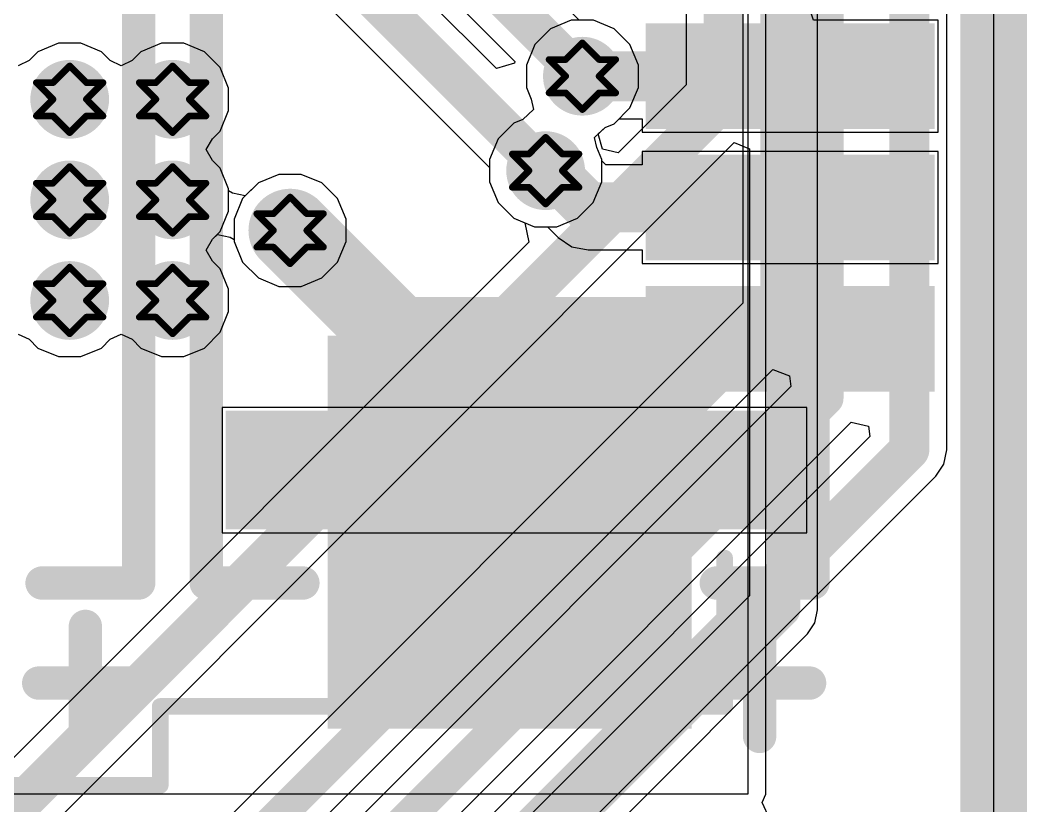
# Model space of a CAD drawing. Header units: inches. Extents: x -4 to 389, y 0 to 108.
# Drawn here: x 37.59 to 45.26, y 13.75 to 19.74 of the extents above; entities that cross this region are included whole.
import ezdxf

# ---------------------------------------------------------------- set-up
doc = ezdxf.new("R2010")
doc.units = ezdxf.units.IN
for name, color, linetype in [('Board Outline', 76, 'Continuous'), ('Bottom Layer', 5, 'Continuous'), ('Bottom Overlay', 54, 'Continuous'), ('Bottom Paste', 16, 'Continuous'), ('Bottom Solder', 6, 'Continuous'), ('Drill Drawing', 1, 'Continuous'), ('Signal_1', 16, 'Continuous'), ('Signal_2', 76, 'Continuous'), ('Top Layer', 1, 'Continuous'), ('Top Overlay', 2, 'Continuous'), ('Top Paste', 8, 'Continuous'), ('Top Solder', 216, 'Continuous'), ('Via Holes', 16, 'Continuous')]:
    doc.layers.add(name, color=color, linetype=linetype)

msp = doc.modelspace()

# ---------------------------------------------------------------- hatches: boundary and pattern name
at = {"layer": 'Bottom Layer'}
h = msp.add_hatch(color=5, dxfattribs=at)
edge = h.paths.add_edge_path()
edge.add_arc((41.8763, 19.3101), 0.3, 0, 360)
h = msp.add_hatch(color=5, dxfattribs=at)
edge = h.paths.add_edge_path()
edge.add_arc((37.9698, 19.1342), 0.3, 0, 360)
h = msp.add_hatch(color=5, dxfattribs=at)
edge = h.paths.add_edge_path()
edge.add_arc((38.754, 19.1342), 0.3, 0, 360)
h = msp.add_hatch(color=5, dxfattribs=at)
edge = h.paths.add_edge_path()
edge.add_arc((41.5962, 18.5908), 0.3, 0, 360)
h = msp.add_hatch(color=5, dxfattribs=at)
edge = h.paths.add_edge_path()
edge.add_arc((37.9698, 18.3682), 0.3, 0, 360)
h = msp.add_hatch(color=5, dxfattribs=at)
edge = h.paths.add_edge_path()
edge.add_arc((38.754, 18.3682), 0.3, 0, 360)
h = msp.add_hatch(color=5, dxfattribs=at)
edge = h.paths.add_edge_path()
edge.add_arc((39.6494, 18.1356), 0.3, 0, 360)
h = msp.add_hatch(color=5, dxfattribs=at)
edge = h.paths.add_edge_path()
edge.add_arc((37.9698, 17.6022), 0.3, 0, 360)
h = msp.add_hatch(color=5, dxfattribs=at)
edge = h.paths.add_edge_path()
edge.add_arc((38.754, 17.6022), 0.3, 0, 360)
msp.add_hatch(color=5, dxfattribs=at).paths.add_polyline_path([(40.0365, 14.4422), (40.0365, 17.2322), (42.6065, 17.2322), (42.6065, 14.4422)])
at = {"layer": 'Bottom Paste'}
msp.add_hatch(color=16, dxfattribs=at).paths.add_polyline_path([(40.0365, 14.4422), (40.0365, 17.2322), (42.6065, 17.2322), (42.6065, 14.4422)])
at = {"layer": 'Bottom Solder'}
msp.add_hatch(color=6, dxfattribs=at).paths.add_polyline_path([(39.9349, 14.3406), (39.9349, 17.3338), (42.7081, 17.3338), (42.7081, 14.3406)])
at = {"layer": 'Signal_1'}
h = msp.add_hatch(color=16, dxfattribs=at)
edge = h.paths.add_edge_path()
edge.add_arc((41.8763, 19.3101), 0.3, 0, 360)
h = msp.add_hatch(color=16, dxfattribs=at)
edge = h.paths.add_edge_path()
edge.add_arc((37.9698, 19.1342), 0.3, 0, 360)
h = msp.add_hatch(color=16, dxfattribs=at)
edge = h.paths.add_edge_path()
edge.add_arc((38.754, 19.1342), 0.3, 0, 360)
h = msp.add_hatch(color=16, dxfattribs=at)
edge = h.paths.add_edge_path()
edge.add_arc((41.5962, 18.5908), 0.3, 0, 360)
h = msp.add_hatch(color=16, dxfattribs=at)
edge = h.paths.add_edge_path()
edge.add_arc((37.9698, 18.3682), 0.3, 0, 360)
h = msp.add_hatch(color=16, dxfattribs=at)
edge = h.paths.add_edge_path()
edge.add_arc((38.754, 18.3682), 0.3, 0, 360)
h = msp.add_hatch(color=16, dxfattribs=at)
edge = h.paths.add_edge_path()
edge.add_arc((39.6494, 18.1356), 0.3, 0, 360)
h = msp.add_hatch(color=16, dxfattribs=at)
edge = h.paths.add_edge_path()
edge.add_arc((37.9698, 17.6022), 0.3, 0, 360)
h = msp.add_hatch(color=16, dxfattribs=at)
edge = h.paths.add_edge_path()
edge.add_arc((38.754, 17.6022), 0.3, 0, 360)
at = {"layer": 'Signal_2'}
h = msp.add_hatch(color=76, dxfattribs=at)
edge = h.paths.add_edge_path()
edge.add_arc((41.8763, 19.3101), 0.3, 0, 360)
h = msp.add_hatch(color=76, dxfattribs=at)
edge = h.paths.add_edge_path()
edge.add_arc((37.9698, 19.1342), 0.3, 0, 360)
h = msp.add_hatch(color=76, dxfattribs=at)
edge = h.paths.add_edge_path()
edge.add_arc((38.754, 19.1342), 0.3, 0, 360)
h = msp.add_hatch(color=76, dxfattribs=at)
edge = h.paths.add_edge_path()
edge.add_arc((41.5962, 18.5908), 0.3, 0, 360)
h = msp.add_hatch(color=76, dxfattribs=at)
edge = h.paths.add_edge_path()
edge.add_arc((37.9698, 18.3682), 0.3, 0, 360)
h = msp.add_hatch(color=76, dxfattribs=at)
edge = h.paths.add_edge_path()
edge.add_arc((38.754, 18.3682), 0.3, 0, 360)
h = msp.add_hatch(color=76, dxfattribs=at)
edge = h.paths.add_edge_path()
edge.add_arc((39.6494, 18.1356), 0.3, 0, 360)
h = msp.add_hatch(color=76, dxfattribs=at)
edge = h.paths.add_edge_path()
edge.add_arc((37.9698, 17.6022), 0.3, 0, 360)
h = msp.add_hatch(color=76, dxfattribs=at)
edge = h.paths.add_edge_path()
edge.add_arc((38.754, 17.6022), 0.3, 0, 360)
at = {"layer": 'Top Layer'}
h = msp.add_hatch(color=1, dxfattribs=at)
edge = h.paths.add_edge_path()
edge.add_arc((41.8763, 19.3101), 0.3, 0, 360)
for points in [[(44.4597, 19.6101), (44.4597, 19.0101), (42.4597, 19.0101), (42.4597, 19.6101)], [(44.4597, 18.6101), (44.4597, 18.0101), (42.4597, 18.0101), (42.4597, 18.6101)], [(44.4597, 17.6101), (44.4597, 17.0101), (42.4597, 17.0101), (42.4597, 17.6101)], [(43.4597, 16.6601), (43.4597, 15.9601), (39.2597, 15.9601), (39.2597, 16.6601)]]:
    msp.add_hatch(color=1, dxfattribs=at).paths.add_polyline_path(points)
h = msp.add_hatch(color=1, dxfattribs=at)
edge = h.paths.add_edge_path()
edge.add_arc((37.9698, 19.1342), 0.3, 0, 360)
h = msp.add_hatch(color=1, dxfattribs=at)
edge = h.paths.add_edge_path()
edge.add_arc((38.754, 19.1342), 0.3, 0, 360)
h = msp.add_hatch(color=1, dxfattribs=at)
edge = h.paths.add_edge_path()
edge.add_arc((41.5962, 18.5908), 0.3, 0, 360)
h = msp.add_hatch(color=1, dxfattribs=at)
edge = h.paths.add_edge_path()
edge.add_arc((37.9698, 18.3682), 0.3, 0, 360)
h = msp.add_hatch(color=1, dxfattribs=at)
edge = h.paths.add_edge_path()
edge.add_arc((38.754, 18.3682), 0.3, 0, 360)
h = msp.add_hatch(color=1, dxfattribs=at)
edge = h.paths.add_edge_path()
edge.add_arc((39.6494, 18.1356), 0.3, 0, 360)
h = msp.add_hatch(color=1, dxfattribs=at)
edge = h.paths.add_edge_path()
edge.add_arc((37.9698, 17.6022), 0.3, 0, 360)
h = msp.add_hatch(color=1, dxfattribs=at)
edge = h.paths.add_edge_path()
edge.add_arc((38.754, 17.6022), 0.3, 0, 360)
at = {"layer": 'Top Paste'}
for points in [[(44.4597, 19.6101), (44.4597, 19.0101), (42.4597, 19.0101), (42.4597, 19.6101)], [(44.4597, 18.6101), (44.4597, 18.0101), (42.4597, 18.0101), (42.4597, 18.6101)], [(44.4597, 17.6101), (44.4597, 17.0101), (42.4597, 17.0101), (42.4597, 17.6101)], [(43.4597, 16.6601), (43.4597, 15.9601), (39.2597, 15.9601), (39.2597, 16.6601)]]:
    msp.add_hatch(color=8, dxfattribs=at).paths.add_polyline_path(points)
at = {"layer": 'Top Solder'}
for points in [[(44.5613, 19.7117), (44.5613, 18.9085), (42.3581, 18.9085), (42.3581, 19.7117)], [(44.5613, 18.7117), (44.5613, 17.9085), (42.3581, 17.9085), (42.3581, 18.7117)], [(44.5613, 17.7117), (44.5613, 16.9085), (42.3581, 16.9085), (42.3581, 17.7117)], [(43.5613, 16.7617), (43.5613, 15.8585), (39.1581, 15.8585), (39.1581, 16.7617)]]:
    msp.add_hatch(color=216, dxfattribs=at).paths.add_polyline_path(points)
at = {"layer": 'Via Holes'}
h = msp.add_hatch(color=7, dxfattribs=at)
edge = h.paths.add_edge_path()
edge.add_arc((41.8763, 19.3101), 0.15, 0, 360)
h = msp.add_hatch(color=7, dxfattribs=at)
edge = h.paths.add_edge_path()
edge.add_arc((37.9698, 19.1342), 0.15, 0, 360)
h = msp.add_hatch(color=7, dxfattribs=at)
edge = h.paths.add_edge_path()
edge.add_arc((38.754, 19.1342), 0.15, 0, 360)
h = msp.add_hatch(color=7, dxfattribs=at)
edge = h.paths.add_edge_path()
edge.add_arc((41.5962, 18.5908), 0.15, 0, 360)
h = msp.add_hatch(color=7, dxfattribs=at)
edge = h.paths.add_edge_path()
edge.add_arc((37.9698, 18.3682), 0.15, 0, 360)
h = msp.add_hatch(color=7, dxfattribs=at)
edge = h.paths.add_edge_path()
edge.add_arc((38.754, 18.3682), 0.15, 0, 360)
h = msp.add_hatch(color=7, dxfattribs=at)
edge = h.paths.add_edge_path()
edge.add_arc((39.6494, 18.1356), 0.15, 0, 360)
h = msp.add_hatch(color=7, dxfattribs=at)
edge = h.paths.add_edge_path()
edge.add_arc((37.9698, 17.6022), 0.15, 0, 360)
h = msp.add_hatch(color=7, dxfattribs=at)
edge = h.paths.add_edge_path()
edge.add_arc((38.754, 17.6022), 0.15, 0, 360)

# ---------------------------------------------------------------- linework, layer by layer
at = {"layer": 'Board Outline', "const_width": 0.508}
msp.add_lwpolyline([(45.0088, 49.9364), (45.0088, 0)], dxfattribs=at)
at = {"layer": 'Bottom Layer'}
for p, q in [((45.0088, 40.3425), (45.0088, 0)), ((43.1364, 20.3454), (43.1364, 13.843)), ((43.2739, 13.843), (43.2739, 20.3454)), ((41.7914, 19.7371), (41.6345, 19.6721)), ((41.9613, 19.7371), (41.7914, 19.7371)), ((42.1182, 19.6721), (41.9613, 19.7371)), ((41.6345, 19.6721), (41.5143, 19.552)), ((42.2383, 19.552), (42.1182, 19.6721)), ((41.5143, 19.552), (41.4493, 19.395)), ((42.3033, 19.395), (42.2383, 19.552)), ((41.4493, 19.395), (41.4493, 19.2252)), ((42.3033, 19.2252), (42.3033, 19.395)), ((41.4493, 19.2252), (41.4868, 19.1347)), ((42.2383, 19.0682), (42.3033, 19.2252)), ((41.4868, 19.1347), (41.503, 19.0574)), ((41.503, 19.0574), (41.4233, 18.9814)), ((42.1182, 18.9481), (42.2383, 19.0682)), ((41.3543, 18.9528), (41.2342, 18.8326)), ((41.4233, 18.9814), (41.3543, 18.9528)), ((42.0492, 18.9195), (42.1182, 18.9481)), ((41.9695, 18.8435), (42.0492, 18.9195)), ((41.2342, 18.8326), (41.1692, 18.6757)), ((41.9857, 18.7662), (41.9695, 18.8435)), ((42.0232, 18.6757), (41.9857, 18.7662)), ((41.1692, 18.6757), (41.1692, 18.5058)), ((42.0232, 18.5058), (42.0232, 18.6757)), ((39.4075, 18.4976), (39.2874, 18.3775)), ((39.5645, 18.5626), (39.4075, 18.4976)), ((39.7343, 18.5626), (39.5645, 18.5626)), ((39.8913, 18.4976), (39.7343, 18.5626)), ((40.0114, 18.3775), (39.8913, 18.4976)), ((41.1692, 18.5058), (41.2342, 18.3489)), ((41.9582, 18.3489), (42.0232, 18.5058)), ((39.2874, 18.3775), (39.2224, 18.2205)), ((40.0764, 18.2205), (40.0114, 18.3775)), ((41.2342, 18.3489), (41.3543, 18.2288)), ((41.838, 18.2288), (41.9582, 18.3489)), ((39.2224, 18.2205), (39.2224, 18.0507)), ((40.0764, 18.0507), (40.0764, 18.2205)), ((41.3543, 18.2288), (41.5112, 18.1638)), ((41.6811, 18.1638), (41.838, 18.2288)), ((41.5112, 18.1638), (41.6811, 18.1638)), ((39.2224, 18.0507), (39.2874, 17.8937)), ((40.0114, 17.8937), (40.0764, 18.0507)), ((39.2874, 17.8937), (39.4075, 17.7736)), ((39.8913, 17.7736), (40.0114, 17.8937)), ((39.4075, 17.7736), (39.5645, 17.7086)), ((39.7343, 17.7086), (39.8913, 17.7736)), ((39.5645, 17.7086), (39.7343, 17.7086)), ((43.1364, 13.843), (28.194, 13.843)), ((43.2469, 13.7778), (43.2739, 13.843)), ((43.3045, 13.6508), (43.2469, 13.7778))]:
    msp.add_line(p, q, dxfattribs=at)
at = {"layer": 'Bottom Overlay', "const_width": 0.254}
for points in [[(38.4957, 15.4504), (38.4957, 22.8672)], [(39.0101, 15.4504), (39.0101, 22.8672)], [(43.6329, 15.4504), (43.6329, 22.8672)], [(37.7591, 15.4504), (38.4957, 15.4504)], [(39.0101, 15.4504), (39.7467, 15.4504)], [(42.8963, 15.4504), (43.6329, 15.4504)], [(38.0893, 14.282), (38.0893, 15.1202)], [(43.2265, 14.282), (43.2265, 15.1202)], [(37.7337, 14.6884), (38.4703, 14.6884)], [(42.8709, 14.6884), (43.6075, 14.6884)]]:
    msp.add_lwpolyline(points, dxfattribs=at)
at = {"layer": 'Bottom Overlay', "const_width": 0.127}
for points in [[(37.6956, 15.4504, 1), (37.8226, 15.4504, 1)], [(38.4322, 15.4504, 1), (38.5592, 15.4504, 1)], [(38.4322, 15.4504, 1), (38.5592, 15.4504, 1)], [(38.9466, 15.4504, 1), (39.0736, 15.4504, 1)], [(38.9466, 15.4504, 1), (39.0736, 15.4504, 1)], [(39.6832, 15.4504, 1), (39.8102, 15.4504, 1)], [(42.8328, 15.4504, 1), (42.9598, 15.4504, 1)], [(43.5694, 15.4504, 1), (43.6964, 15.4504, 1)], [(43.5694, 15.4504, 1), (43.6964, 15.4504, 1)], [(38.0258, 15.1202, 1), (38.1528, 15.1202, 1)], [(43.163, 15.1202, 1), (43.29, 15.1202, 1)], [(37.6702, 14.6884, 1), (37.7972, 14.6884, 1)], [(38.4068, 14.6884, 1), (38.5338, 14.6884, 1)], [(42.8074, 14.6884, 1), (42.9344, 14.6884, 1)], [(43.544, 14.6884, 1), (43.671, 14.6884, 1)], [(38.0258, 14.282, 1), (38.1528, 14.282, 1)], [(43.163, 14.282, 1), (43.29, 14.282, 1)]]:
    msp.add_lwpolyline(points, format="xyb", close=True, dxfattribs=at)
at = {"layer": 'Drill Drawing', "const_width": 0.0508}
for points in [[(41.7493, 19.4371), (41.8763, 19.5641)], [(41.8763, 19.5641), (42.0033, 19.4371)], [(37.8428, 19.2612), (37.9698, 19.3882)], [(37.9698, 19.3882), (38.0968, 19.2612)], [(38.627, 19.2612), (38.754, 19.3882)], [(38.754, 19.3882), (38.8811, 19.2612)], [(41.6223, 19.4371), (41.7493, 19.3101)], [(41.6223, 19.4371), (41.7493, 19.4371)], [(42.0033, 19.4371), (42.1303, 19.4371)], [(42.0033, 19.3101), (42.1303, 19.4371)], [(41.6223, 19.1831), (41.7493, 19.3101)], [(42.0033, 19.3101), (42.1303, 19.1831)], [(37.7158, 19.2612), (37.8428, 19.1342)], [(37.7158, 19.2612), (37.8428, 19.2612)], [(38.0968, 19.2612), (38.2238, 19.2612)], [(38.0968, 19.1342), (38.2238, 19.2612)], [(38.5, 19.2612), (38.627, 19.1342)], [(38.5, 19.2612), (38.627, 19.2612)], [(38.8811, 19.2612), (39.008, 19.2612)], [(38.8811, 19.1342), (39.008, 19.2612)], [(41.6223, 19.1831), (41.7493, 19.1831)], [(41.7493, 19.1831), (41.8763, 19.0561)], [(41.8763, 19.0561), (42.0033, 19.1831)], [(42.0033, 19.1831), (42.1303, 19.1831)], [(37.7158, 19.0072), (37.8428, 19.1342)], [(38.0968, 19.1342), (38.2238, 19.0072)], [(38.5, 19.0072), (38.627, 19.1342)], [(38.8811, 19.1342), (39.008, 19.0072)], [(37.7158, 19.0072), (37.8428, 19.0072)], [(37.8428, 19.0072), (37.9698, 18.8802)], [(37.9698, 18.8802), (38.0968, 19.0072)], [(38.0968, 19.0072), (38.2238, 19.0072)], [(38.5, 19.0072), (38.627, 19.0072)], [(38.627, 19.0072), (38.754, 18.8802)], [(38.754, 18.8802), (38.8811, 19.0072)], [(38.8811, 19.0072), (39.008, 19.0072)], [(41.4692, 18.7178), (41.5962, 18.8448)], [(41.5962, 18.8448), (41.7232, 18.7178)], [(41.3422, 18.7178), (41.4692, 18.5908)], [(41.3422, 18.7178), (41.4692, 18.7178)], [(41.7232, 18.7178), (41.8502, 18.7178)], [(41.7232, 18.5908), (41.8502, 18.7178)], [(37.8428, 18.4952), (37.9698, 18.6222)], [(37.9698, 18.6222), (38.0968, 18.4952)], [(38.627, 18.4952), (38.754, 18.6222)], [(38.754, 18.6222), (38.8811, 18.4952)], [(41.3422, 18.4638), (41.4692, 18.5908)], [(41.7232, 18.5908), (41.8502, 18.4638)], [(37.7158, 18.4952), (37.8428, 18.3682)], [(37.7158, 18.4952), (37.8428, 18.4952)], [(38.0968, 18.4952), (38.2238, 18.4952)], [(38.0968, 18.3682), (38.2238, 18.4952)], [(38.5, 18.4952), (38.627, 18.3682)], [(38.5, 18.4952), (38.627, 18.4952)], [(38.8811, 18.4952), (39.008, 18.4952)], [(38.8811, 18.3682), (39.008, 18.4952)], [(41.3422, 18.4638), (41.4692, 18.4638)], [(41.4692, 18.4638), (41.5962, 18.3368)], [(41.5962, 18.3368), (41.7232, 18.4638)], [(41.7232, 18.4638), (41.8502, 18.4638)], [(39.5224, 18.2626), (39.6494, 18.3896)], [(39.6494, 18.3896), (39.7764, 18.2626)], [(37.7158, 18.2412), (37.8428, 18.3682)], [(38.0968, 18.3682), (38.2238, 18.2412)], [(38.5, 18.2412), (38.627, 18.3682)], [(38.8811, 18.3682), (39.008, 18.2412)], [(37.7158, 18.2412), (37.8428, 18.2412)], [(37.8428, 18.2412), (37.9698, 18.1142)], [(37.9698, 18.1142), (38.0968, 18.2412)], [(38.0968, 18.2412), (38.2238, 18.2412)], [(38.5, 18.2412), (38.627, 18.2412)], [(38.627, 18.2412), (38.754, 18.1142)], [(38.754, 18.1142), (38.8811, 18.2412)], [(38.8811, 18.2412), (39.008, 18.2412)], [(39.3954, 18.2626), (39.5224, 18.1356)], [(39.3954, 18.2626), (39.5224, 18.2626)], [(39.7764, 18.2626), (39.9034, 18.2626)], [(39.7764, 18.1356), (39.9034, 18.2626)], [(39.3954, 18.0086), (39.5224, 18.1356)], [(39.7764, 18.1356), (39.9034, 18.0086)], [(39.3954, 18.0086), (39.5224, 18.0086)], [(39.5224, 18.0086), (39.6494, 17.8816)], [(39.6494, 17.8816), (39.7764, 18.0086)], [(39.7764, 18.0086), (39.9034, 18.0086)], [(37.8428, 17.7292), (37.9698, 17.8562)], [(37.9698, 17.8562), (38.0968, 17.7292)], [(38.627, 17.7292), (38.754, 17.8562)], [(38.754, 17.8562), (38.8811, 17.7292)], [(37.7158, 17.7292), (37.8428, 17.6022)], [(37.7158, 17.7292), (37.8428, 17.7292)], [(38.0968, 17.7292), (38.2238, 17.7292)], [(38.0968, 17.6022), (38.2238, 17.7292)], [(38.5, 17.7292), (38.627, 17.6022)], [(38.5, 17.7292), (38.627, 17.7292)], [(38.8811, 17.7292), (39.008, 17.7292)], [(38.8811, 17.6022), (39.008, 17.7292)], [(37.7158, 17.4752), (37.8428, 17.6022)], [(38.0968, 17.6022), (38.2238, 17.4752)], [(38.5, 17.4752), (38.627, 17.6022)], [(38.8811, 17.6022), (39.008, 17.4752)], [(37.7158, 17.4752), (37.8428, 17.4752)], [(37.8428, 17.4752), (37.9698, 17.3482)], [(37.9698, 17.3482), (38.0968, 17.4752)], [(38.0968, 17.4752), (38.2238, 17.4752)], [(38.5, 17.4752), (38.627, 17.4752)], [(38.627, 17.4752), (38.754, 17.3482)], [(38.754, 17.3482), (38.8811, 17.4752)], [(38.8811, 17.4752), (39.008, 17.4752)]]:
    msp.add_lwpolyline(points, dxfattribs=at)
at = {"layer": 'Drill Drawing', "const_width": 0.0254}
for points in [[(41.8636, 19.5641, 1), (41.889, 19.5641, 1)], [(41.8636, 19.5641, 1), (41.889, 19.5641, 1)], [(37.9571, 19.3882, 1), (37.9825, 19.3882, 1)], [(37.9571, 19.3882, 1), (37.9825, 19.3882, 1)], [(38.7413, 19.3882, 1), (38.7668, 19.3882, 1)], [(38.7413, 19.3882, 1), (38.7668, 19.3882, 1)], [(41.6096, 19.4371, 1), (41.635, 19.4371, 1)], [(41.6096, 19.4371, 1), (41.635, 19.4371, 1)], [(41.7366, 19.4371, 1), (41.762, 19.4371, 1)], [(41.7366, 19.4371, 1), (41.762, 19.4371, 1)], [(41.9906, 19.4371, 1), (42.016, 19.4371, 1)], [(41.9906, 19.4371, 1), (42.016, 19.4371, 1)], [(42.1176, 19.4371, 1), (42.143, 19.4371, 1)], [(42.1176, 19.4371, 1), (42.143, 19.4371, 1)], [(41.7366, 19.3101, 1), (41.762, 19.3101, 1)], [(41.7366, 19.3101, 1), (41.762, 19.3101, 1)], [(41.9906, 19.3101, 1), (42.016, 19.3101, 1)], [(41.9906, 19.3101, 1), (42.016, 19.3101, 1)], [(37.7031, 19.2612, 1), (37.7285, 19.2612, 1)], [(37.7031, 19.2612, 1), (37.7285, 19.2612, 1)], [(37.8301, 19.2612, 1), (37.8555, 19.2612, 1)], [(37.8301, 19.2612, 1), (37.8555, 19.2612, 1)], [(38.0841, 19.2612, 1), (38.1095, 19.2612, 1)], [(38.0841, 19.2612, 1), (38.1095, 19.2612, 1)], [(38.2111, 19.2612, 1), (38.2365, 19.2612, 1)], [(38.2111, 19.2612, 1), (38.2365, 19.2612, 1)], [(38.4873, 19.2612, 1), (38.5127, 19.2612, 1)], [(38.4873, 19.2612, 1), (38.5127, 19.2612, 1)], [(38.6144, 19.2612, 1), (38.6397, 19.2612, 1)], [(38.6144, 19.2612, 1), (38.6397, 19.2612, 1)], [(38.8683, 19.2612, 1), (38.8937, 19.2612, 1)], [(38.8683, 19.2612, 1), (38.8937, 19.2612, 1)], [(38.9953, 19.2612, 1), (39.0207, 19.2612, 1)], [(38.9953, 19.2612, 1), (39.0207, 19.2612, 1)], [(41.6096, 19.1831, 1), (41.635, 19.1831, 1)], [(41.6096, 19.1831, 1), (41.635, 19.1831, 1)], [(41.7366, 19.1831, 1), (41.762, 19.1831, 1)], [(41.7366, 19.1831, 1), (41.762, 19.1831, 1)], [(41.9906, 19.1831, 1), (42.016, 19.1831, 1)], [(41.9906, 19.1831, 1), (42.016, 19.1831, 1)], [(42.1176, 19.1831, 1), (42.143, 19.1831, 1)], [(42.1176, 19.1831, 1), (42.143, 19.1831, 1)], [(37.8301, 19.1342, 1), (37.8555, 19.1342, 1)], [(37.8301, 19.1342, 1), (37.8555, 19.1342, 1)], [(38.0841, 19.1342, 1), (38.1095, 19.1342, 1)], [(38.0841, 19.1342, 1), (38.1095, 19.1342, 1)], [(38.6144, 19.1342, 1), (38.6397, 19.1342, 1)], [(38.6144, 19.1342, 1), (38.6397, 19.1342, 1)], [(38.8683, 19.1342, 1), (38.8937, 19.1342, 1)], [(38.8683, 19.1342, 1), (38.8937, 19.1342, 1)], [(37.7031, 19.0072, 1), (37.7285, 19.0072, 1)], [(37.7031, 19.0072, 1), (37.7285, 19.0072, 1)], [(37.8301, 19.0072, 1), (37.8555, 19.0072, 1)], [(37.8301, 19.0072, 1), (37.8555, 19.0072, 1)], [(38.0841, 19.0072, 1), (38.1095, 19.0072, 1)], [(38.0841, 19.0072, 1), (38.1095, 19.0072, 1)], [(38.2111, 19.0072, 1), (38.2365, 19.0072, 1)], [(38.2111, 19.0072, 1), (38.2365, 19.0072, 1)], [(38.4873, 19.0072, 1), (38.5127, 19.0072, 1)], [(38.4873, 19.0072, 1), (38.5127, 19.0072, 1)], [(38.6144, 19.0072, 1), (38.6397, 19.0072, 1)], [(38.6144, 19.0072, 1), (38.6397, 19.0072, 1)], [(38.8683, 19.0072, 1), (38.8937, 19.0072, 1)], [(38.8683, 19.0072, 1), (38.8937, 19.0072, 1)], [(38.9953, 19.0072, 1), (39.0207, 19.0072, 1)], [(38.9953, 19.0072, 1), (39.0207, 19.0072, 1)], [(41.8636, 19.0561, 1), (41.889, 19.0561, 1)], [(41.8636, 19.0561, 1), (41.889, 19.0561, 1)], [(37.9571, 18.8802, 1), (37.9825, 18.8802, 1)], [(37.9571, 18.8802, 1), (37.9825, 18.8802, 1)], [(38.7413, 18.8802, 1), (38.7668, 18.8802, 1)], [(38.7413, 18.8802, 1), (38.7668, 18.8802, 1)], [(41.5835, 18.8448, 1), (41.6089, 18.8448, 1)], [(41.5835, 18.8448, 1), (41.6089, 18.8448, 1)], [(41.3295, 18.7178, 1), (41.3549, 18.7178, 1)], [(41.3295, 18.7178, 1), (41.3549, 18.7178, 1)], [(41.4565, 18.7178, 1), (41.4819, 18.7178, 1)], [(41.4565, 18.7178, 1), (41.4819, 18.7178, 1)], [(41.7105, 18.7178, 1), (41.7359, 18.7178, 1)], [(41.7105, 18.7178, 1), (41.7359, 18.7178, 1)], [(41.8375, 18.7178, 1), (41.8629, 18.7178, 1)], [(41.8375, 18.7178, 1), (41.8629, 18.7178, 1)], [(37.9571, 18.6222, 1), (37.9825, 18.6222, 1)], [(37.9571, 18.6222, 1), (37.9825, 18.6222, 1)], [(38.7413, 18.6222, 1), (38.7668, 18.6222, 1)], [(38.7413, 18.6222, 1), (38.7668, 18.6222, 1)], [(41.4565, 18.5908, 1), (41.4819, 18.5908, 1)], [(41.4565, 18.5908, 1), (41.4819, 18.5908, 1)], [(41.7105, 18.5908, 1), (41.7359, 18.5908, 1)], [(41.7105, 18.5908, 1), (41.7359, 18.5908, 1)], [(37.7031, 18.4952, 1), (37.7285, 18.4952, 1)], [(37.7031, 18.4952, 1), (37.7285, 18.4952, 1)], [(37.8301, 18.4952, 1), (37.8555, 18.4952, 1)], [(37.8301, 18.4952, 1), (37.8555, 18.4952, 1)], [(38.0841, 18.4952, 1), (38.1095, 18.4952, 1)], [(38.0841, 18.4952, 1), (38.1095, 18.4952, 1)], [(38.2111, 18.4952, 1), (38.2365, 18.4952, 1)], [(38.2111, 18.4952, 1), (38.2365, 18.4952, 1)], [(38.4873, 18.4952, 1), (38.5127, 18.4952, 1)], [(38.4873, 18.4952, 1), (38.5127, 18.4952, 1)], [(38.6144, 18.4952, 1), (38.6397, 18.4952, 1)], [(38.6144, 18.4952, 1), (38.6397, 18.4952, 1)], [(38.8683, 18.4952, 1), (38.8937, 18.4952, 1)], [(38.8683, 18.4952, 1), (38.8937, 18.4952, 1)], [(38.9953, 18.4952, 1), (39.0207, 18.4952, 1)], [(38.9953, 18.4952, 1), (39.0207, 18.4952, 1)], [(41.3295, 18.4638, 1), (41.3549, 18.4638, 1)], [(41.3295, 18.4638, 1), (41.3549, 18.4638, 1)], [(41.4565, 18.4638, 1), (41.4819, 18.4638, 1)], [(41.4565, 18.4638, 1), (41.4819, 18.4638, 1)], [(41.7105, 18.4638, 1), (41.7359, 18.4638, 1)], [(41.7105, 18.4638, 1), (41.7359, 18.4638, 1)], [(41.8375, 18.4638, 1), (41.8629, 18.4638, 1)], [(41.8375, 18.4638, 1), (41.8629, 18.4638, 1)], [(39.6367, 18.3896, 1), (39.6621, 18.3896, 1)], [(39.6367, 18.3896, 1), (39.6621, 18.3896, 1)], [(37.8301, 18.3682, 1), (37.8555, 18.3682, 1)], [(37.8301, 18.3682, 1), (37.8555, 18.3682, 1)], [(38.0841, 18.3682, 1), (38.1095, 18.3682, 1)], [(38.0841, 18.3682, 1), (38.1095, 18.3682, 1)], [(38.6144, 18.3682, 1), (38.6397, 18.3682, 1)], [(38.6144, 18.3682, 1), (38.6397, 18.3682, 1)], [(38.8683, 18.3682, 1), (38.8937, 18.3682, 1)], [(38.8683, 18.3682, 1), (38.8937, 18.3682, 1)], [(41.5835, 18.3368, 1), (41.6089, 18.3368, 1)], [(41.5835, 18.3368, 1), (41.6089, 18.3368, 1)], [(37.7031, 18.2412, 1), (37.7285, 18.2412, 1)], [(37.7031, 18.2412, 1), (37.7285, 18.2412, 1)], [(37.8301, 18.2412, 1), (37.8555, 18.2412, 1)], [(37.8301, 18.2412, 1), (37.8555, 18.2412, 1)], [(38.0841, 18.2412, 1), (38.1095, 18.2412, 1)], [(38.0841, 18.2412, 1), (38.1095, 18.2412, 1)], [(38.2111, 18.2412, 1), (38.2365, 18.2412, 1)], [(38.2111, 18.2412, 1), (38.2365, 18.2412, 1)], [(38.4873, 18.2412, 1), (38.5127, 18.2412, 1)], [(38.4873, 18.2412, 1), (38.5127, 18.2412, 1)], [(38.6144, 18.2412, 1), (38.6397, 18.2412, 1)], [(38.6144, 18.2412, 1), (38.6397, 18.2412, 1)], [(38.8683, 18.2412, 1), (38.8937, 18.2412, 1)], [(38.8683, 18.2412, 1), (38.8937, 18.2412, 1)], [(38.9953, 18.2412, 1), (39.0207, 18.2412, 1)], [(38.9953, 18.2412, 1), (39.0207, 18.2412, 1)], [(39.3827, 18.2626, 1), (39.4081, 18.2626, 1)], [(39.3827, 18.2626, 1), (39.4081, 18.2626, 1)], [(39.5097, 18.2626, 1), (39.5351, 18.2626, 1)], [(39.5097, 18.2626, 1), (39.5351, 18.2626, 1)], [(39.7637, 18.2626, 1), (39.7891, 18.2626, 1)], [(39.7637, 18.2626, 1), (39.7891, 18.2626, 1)], [(39.8907, 18.2626, 1), (39.9161, 18.2626, 1)], [(39.8907, 18.2626, 1), (39.9161, 18.2626, 1)], [(37.9571, 18.1142, 1), (37.9825, 18.1142, 1)], [(37.9571, 18.1142, 1), (37.9825, 18.1142, 1)], [(38.7413, 18.1142, 1), (38.7668, 18.1142, 1)], [(38.7413, 18.1142, 1), (38.7668, 18.1142, 1)], [(39.5097, 18.1356, 1), (39.5351, 18.1356, 1)], [(39.5097, 18.1356, 1), (39.5351, 18.1356, 1)], [(39.7637, 18.1356, 1), (39.7891, 18.1356, 1)], [(39.7637, 18.1356, 1), (39.7891, 18.1356, 1)], [(39.3827, 18.0086, 1), (39.4081, 18.0086, 1)], [(39.3827, 18.0086, 1), (39.4081, 18.0086, 1)], [(39.5097, 18.0086, 1), (39.5351, 18.0086, 1)], [(39.5097, 18.0086, 1), (39.5351, 18.0086, 1)], [(39.7637, 18.0086, 1), (39.7891, 18.0086, 1)], [(39.7637, 18.0086, 1), (39.7891, 18.0086, 1)], [(39.8907, 18.0086, 1), (39.9161, 18.0086, 1)], [(39.8907, 18.0086, 1), (39.9161, 18.0086, 1)], [(37.9571, 17.8562, 1), (37.9825, 17.8562, 1)], [(37.9571, 17.8562, 1), (37.9825, 17.8562, 1)], [(38.7413, 17.8562, 1), (38.7668, 17.8562, 1)], [(38.7413, 17.8562, 1), (38.7668, 17.8562, 1)], [(39.6367, 17.8816, 1), (39.6621, 17.8816, 1)], [(39.6367, 17.8816, 1), (39.6621, 17.8816, 1)], [(37.7031, 17.7292, 1), (37.7285, 17.7292, 1)], [(37.7031, 17.7292, 1), (37.7285, 17.7292, 1)], [(37.8301, 17.7292, 1), (37.8555, 17.7292, 1)], [(37.8301, 17.7292, 1), (37.8555, 17.7292, 1)], [(38.0841, 17.7292, 1), (38.1095, 17.7292, 1)], [(38.0841, 17.7292, 1), (38.1095, 17.7292, 1)], [(38.2111, 17.7292, 1), (38.2365, 17.7292, 1)], [(38.2111, 17.7292, 1), (38.2365, 17.7292, 1)], [(38.4873, 17.7292, 1), (38.5127, 17.7292, 1)], [(38.4873, 17.7292, 1), (38.5127, 17.7292, 1)], [(38.6144, 17.7292, 1), (38.6397, 17.7292, 1)], [(38.6144, 17.7292, 1), (38.6397, 17.7292, 1)], [(38.8683, 17.7292, 1), (38.8937, 17.7292, 1)], [(38.8683, 17.7292, 1), (38.8937, 17.7292, 1)], [(38.9953, 17.7292, 1), (39.0207, 17.7292, 1)], [(38.9953, 17.7292, 1), (39.0207, 17.7292, 1)], [(37.8301, 17.6022, 1), (37.8555, 17.6022, 1)], [(37.8301, 17.6022, 1), (37.8555, 17.6022, 1)], [(38.0841, 17.6022, 1), (38.1095, 17.6022, 1)], [(38.0841, 17.6022, 1), (38.1095, 17.6022, 1)], [(38.6144, 17.6022, 1), (38.6397, 17.6022, 1)], [(38.6144, 17.6022, 1), (38.6397, 17.6022, 1)], [(38.8683, 17.6022, 1), (38.8937, 17.6022, 1)], [(38.8683, 17.6022, 1), (38.8937, 17.6022, 1)], [(37.7031, 17.4752, 1), (37.7285, 17.4752, 1)], [(37.7031, 17.4752, 1), (37.7285, 17.4752, 1)], [(37.8301, 17.4752, 1), (37.8555, 17.4752, 1)], [(37.8301, 17.4752, 1), (37.8555, 17.4752, 1)], [(38.0841, 17.4752, 1), (38.1095, 17.4752, 1)], [(38.0841, 17.4752, 1), (38.1095, 17.4752, 1)], [(38.2111, 17.4752, 1), (38.2365, 17.4752, 1)], [(38.2111, 17.4752, 1), (38.2365, 17.4752, 1)], [(38.4873, 17.4752, 1), (38.5127, 17.4752, 1)], [(38.4873, 17.4752, 1), (38.5127, 17.4752, 1)], [(38.6144, 17.4752, 1), (38.6397, 17.4752, 1)], [(38.6144, 17.4752, 1), (38.6397, 17.4752, 1)], [(38.8683, 17.4752, 1), (38.8937, 17.4752, 1)], [(38.8683, 17.4752, 1), (38.8937, 17.4752, 1)], [(38.9953, 17.4752, 1), (39.0207, 17.4752, 1)], [(38.9953, 17.4752, 1), (39.0207, 17.4752, 1)], [(37.9571, 17.3482, 1), (37.9825, 17.3482, 1)], [(37.9571, 17.3482, 1), (37.9825, 17.3482, 1)], [(38.7413, 17.3482, 1), (38.7668, 17.3482, 1)], [(38.7413, 17.3482, 1), (38.7668, 17.3482, 1)]]:
    msp.add_lwpolyline(points, format="xyb", close=True, dxfattribs=at)
at = {"layer": 'Signal_1'}
for p, q in [((45.0088, 37.4544), (45.0088, 0)), ((43.6676, 15.2466), (43.6676, 24.3017)), ((42.6665, 23.6443), (42.6665, 19.2446)), ((41.8522, 19.7371), (40.9442, 20.6451)), ((41.222, 19.3678), (40.2137, 20.3761)), ((40.4579, 20.3257), (41.3621, 19.4214)), ((39.7274, 20.0567), (41.1692, 18.6149)), ((41.9613, 19.7371), (41.8522, 19.7371)), ((42.1182, 19.6721), (41.9613, 19.7371)), ((42.2383, 19.552), (42.1182, 19.6721)), ((37.8849, 19.5612), (37.728, 19.4962)), ((38.0548, 19.5612), (37.8849, 19.5612)), ((38.2117, 19.4962), (38.0548, 19.5612)), ((38.6691, 19.5612), (38.5122, 19.4962)), ((38.839, 19.5612), (38.6691, 19.5612)), ((38.9959, 19.4962), (38.839, 19.5612)), ((37.728, 19.4962), (37.6607, 19.4289)), ((38.279, 19.4289), (38.2117, 19.4962)), ((38.5122, 19.4962), (38.4449, 19.4289)), ((39.116, 19.3761), (38.9959, 19.4962)), ((42.3033, 19.395), (42.2383, 19.552)), ((37.6607, 19.4289), (37.5777, 19.3901)), ((38.3619, 19.3901), (38.279, 19.4289)), ((38.4449, 19.4289), (38.3619, 19.3901)), ((41.3598, 19.4096), (41.222, 19.3678)), ((41.3621, 19.4214), (41.3598, 19.4096)), ((39.181, 19.2191), (39.116, 19.3761)), ((42.3033, 19.2252), (42.3033, 19.395)), ((39.181, 19.0493), (39.181, 19.2191)), ((42.6665, 19.2446), (42.1479, 18.726)), ((42.2383, 19.0682), (42.3033, 19.2252)), ((39.116, 18.8923), (39.181, 19.0493)), ((42.1182, 18.9481), (42.2383, 19.0682)), ((42.0492, 18.9195), (42.1182, 18.9481)), ((39.0579, 18.8342), (39.116, 18.8923)), ((41.9977, 18.8704), (42.0492, 18.9195)), ((42.0283, 18.7543), (41.9977, 18.8704)), ((31.0554, 6.8277), (43.0323, 18.8046)), ((39.0084, 18.7512), (39.0579, 18.8342)), ((43.0323, 18.8046), (43.1496, 18.756)), ((39.0579, 18.6682), (39.0084, 18.7512)), ((42.1479, 18.726), (42.0283, 18.7543)), ((43.1496, 18.756), (43.1496, 15.3539)), ((39.116, 18.6101), (39.0579, 18.6682)), ((39.181, 18.4531), (39.116, 18.6101)), ((41.1692, 18.6149), (41.1692, 18.5058)), ((39.4075, 18.4976), (39.308, 18.3981)), ((39.5645, 18.5626), (39.4075, 18.4976)), ((39.7343, 18.5626), (39.5645, 18.5626)), ((39.8913, 18.4976), (39.7343, 18.5626)), ((40.0114, 18.3775), (39.8913, 18.4976)), ((41.1692, 18.5058), (41.2342, 18.3489)), ((39.181, 18.437), (39.181, 18.4531)), ((39.2106, 18.4205), (39.181, 18.437)), ((39.308, 18.3981), (39.2106, 18.4205)), ((40.0764, 18.2205), (40.0114, 18.3775)), ((41.2342, 18.3489), (41.3543, 18.2288)), ((40.0764, 18.0507), (40.0764, 18.2205)), ((41.3543, 18.2288), (41.4369, 18.1946)), ((41.4369, 18.1946), (41.4684, 18.0464)), ((39.0579, 18.0682), (39.0954, 18.1057)), ((39.0954, 18.1057), (39.1929, 18.0833)), ((41.4684, 18.0464), (31.4526, 8.0307)), ((39.0084, 17.9852), (39.0579, 18.0682)), ((39.1929, 18.0833), (39.2224, 18.0667)), ((39.2224, 18.0667), (39.2224, 18.0507)), ((39.2224, 18.0507), (39.2874, 17.8937)), ((40.0114, 17.8937), (40.0764, 18.0507)), ((39.0579, 17.9022), (39.0084, 17.9852)), ((39.116, 17.8441), (39.0579, 17.9022)), ((39.2874, 17.8937), (39.4075, 17.7736)), ((39.8913, 17.7736), (40.0114, 17.8937)), ((39.181, 17.6871), (39.116, 17.8441)), ((39.4075, 17.7736), (39.5645, 17.7086)), ((39.7343, 17.7086), (39.8913, 17.7736)), ((39.181, 17.5173), (39.181, 17.6871)), ((39.5645, 17.7086), (39.7343, 17.7086)), ((39.116, 17.3603), (39.181, 17.5173)), ((37.5777, 17.3462), (37.6607, 17.3075)), ((38.279, 17.3075), (38.3619, 17.3462)), ((38.3619, 17.3462), (38.4449, 17.3075)), ((38.9959, 17.2402), (39.116, 17.3603)), ((37.6607, 17.3075), (37.728, 17.2402)), ((38.2117, 17.2402), (38.279, 17.3075)), ((38.4449, 17.3075), (38.5122, 17.2402)), ((37.728, 17.2402), (37.8849, 17.1752)), ((38.0548, 17.1752), (38.2117, 17.2402)), ((38.5122, 17.2402), (38.6691, 17.1752)), ((38.839, 17.1752), (38.9959, 17.2402)), ((37.8849, 17.1752), (38.0548, 17.1752)), ((38.6691, 17.1752), (38.839, 17.1752)), ((43.1496, 15.3539), (30.5185, 2.7227)), ((43.6479, 15.1475), (43.6676, 15.2466)), ((43.5917, 15.0635), (43.6479, 15.1475)), ((28.8785, 0.3503), (43.5917, 15.0635))]:
    msp.add_line(p, q, dxfattribs=at)
for points, const_width in [([(43.4086, 15.2466), (43.4086, 24.3017)], 0.254), ([(42.9514, 19.1266), (42.9514, 23.7623)], 0.3048), ([(40.6593, 20.5271), (41.8763, 19.3101)], 0.3048), ([(39.9288, 20.2581), (41.5962, 18.5908)], 0.3048), ([(27.965, 4.1402), (42.9514, 19.1266)], 0.3048), ([(28.6954, 0.5334), (43.4086, 15.2466)], 0.254)]:
    msp.add_lwpolyline(points, dxfattribs=dict(at, const_width=const_width))
for points, const_width in [([(41.8001, 19.3101, 1), (41.9525, 19.3101, 1)], 0.1524), ([(42.8752, 19.1266, 1), (43.0276, 19.1266, 1)], 0.1524), ([(42.8752, 19.1266, 1), (43.0276, 19.1266, 1)], 0.1524), ([(41.52, 18.5908, 1), (41.6724, 18.5908, 1)], 0.1524), ([(43.3451, 15.2466, 1), (43.4721, 15.2466, 1)], 0.127), ([(43.3451, 15.2466, 1), (43.4721, 15.2466, 1)], 0.127)]:
    msp.add_lwpolyline(points, format="xyb", close=True, dxfattribs=dict(at, const_width=const_width))
at = {"layer": 'Signal_2'}
for p, q in [((45.0088, 39.6494), (45.0088, 13.5238)), ((43.0988, 32.3285), (43.0988, 17.5825)), ((44.6521, 16.4644), (44.6521, 27.3674)), ((41.7914, 19.7371), (41.6345, 19.6721)), ((41.9613, 19.7371), (41.7914, 19.7371)), ((42.1182, 19.6721), (41.9613, 19.7371)), ((41.6345, 19.6721), (41.5143, 19.552)), ((42.2383, 19.552), (42.1182, 19.6721)), ((41.5143, 19.552), (41.4493, 19.395)), ((42.3033, 19.395), (42.2383, 19.552)), ((41.4493, 19.395), (41.4493, 19.2252)), ((42.3033, 19.2252), (42.3033, 19.395)), ((41.4493, 19.2252), (41.4868, 19.1347)), ((42.2383, 19.0682), (42.3033, 19.2252)), ((41.4868, 19.1347), (41.503, 19.0574)), ((41.503, 19.0574), (41.4233, 18.9814)), ((42.1182, 18.9481), (42.2383, 19.0682)), ((41.3543, 18.9528), (41.2342, 18.8326)), ((41.4233, 18.9814), (41.3543, 18.9528)), ((42.0492, 18.9195), (42.1182, 18.9481)), ((41.9695, 18.8435), (42.0492, 18.9195)), ((41.2342, 18.8326), (41.1692, 18.6757)), ((41.9857, 18.7662), (41.9695, 18.8435)), ((42.0232, 18.6757), (41.9857, 18.7662)), ((41.1692, 18.6757), (41.1692, 18.5058)), ((42.0232, 18.5058), (42.0232, 18.6757)), ((39.4075, 18.4976), (39.2874, 18.3775)), ((39.5645, 18.5626), (39.4075, 18.4976)), ((39.7343, 18.5626), (39.5645, 18.5626)), ((39.8913, 18.4976), (39.7343, 18.5626)), ((40.0114, 18.3775), (39.8913, 18.4976)), ((41.1692, 18.5058), (41.2342, 18.3489)), ((41.9582, 18.3489), (42.0232, 18.5058)), ((39.2874, 18.3775), (39.2224, 18.2205)), ((40.0764, 18.2205), (40.0114, 18.3775)), ((41.2342, 18.3489), (41.3543, 18.2288)), ((41.838, 18.2288), (41.9582, 18.3489)), ((39.2224, 18.2205), (39.2224, 18.0507)), ((40.0764, 18.0507), (40.0764, 18.2205)), ((41.3543, 18.2288), (41.5112, 18.1638)), ((41.6811, 18.1638), (41.838, 18.2288)), ((41.5112, 18.1638), (41.6811, 18.1638)), ((39.2224, 18.0507), (39.2874, 17.8937)), ((40.0114, 17.8937), (40.0764, 18.0507)), ((39.2874, 17.8937), (39.4075, 17.7736)), ((39.8913, 17.7736), (40.0114, 17.8937)), ((39.4075, 17.7736), (39.5645, 17.7086)), ((39.7343, 17.7086), (39.8913, 17.7736)), ((39.5645, 17.7086), (39.7343, 17.7086)), ((43.0988, 17.5825), (39.0402, 13.5238)), ((38.5787, 12.3299), (43.3264, 17.0775)), ((43.3264, 17.0775), (43.4542, 17.0285)), ((43.4542, 17.0285), (43.4636, 16.9477)), ((43.4636, 16.9477), (39.1361, 12.6202)), ((39.5782, 12.3299), (43.9219, 16.6736)), ((43.9219, 16.6736), (43.923, 16.6752)), ((43.923, 16.6752), (44.0551, 16.6443)), ((44.0551, 16.6443), (44.0654, 16.5655)), ((44.0654, 16.5655), (40.1338, 12.6338)), ((44.6304, 16.3554), (44.6521, 16.4644)), ((44.6521, 16.4644), (44.6521, 16.4644)), ((44.5686, 16.263), (44.6304, 16.3554)), ((41.9468, 13.6411), (44.5686, 16.263)), ((44.5686, 16.263), (44.5686, 16.263))]:
    msp.add_line(p, q, dxfattribs=at)
for points, const_width in [([(43.7388, 16.8567), (43.7388, 34.4185)], 0.254), ([(43.3578, 17.4752), (43.3578, 32.4358)], 0.254), ([(44.3672, 16.4644), (44.3672, 27.6864)], 0.3048), ([(38.3197, 12.4371), (43.3578, 17.4752)], 0.254), ([(39.3192, 12.4371), (43.7388, 16.8567)], 0.254), ([(40.3352, 12.4324), (44.3672, 16.4644)], 0.3048)]:
    msp.add_lwpolyline(points, dxfattribs=dict(at, const_width=const_width))
for points, const_width in [([(43.2943, 17.4752, 1), (43.4213, 17.4752, 1)], 0.127), ([(43.2943, 17.4752, 1), (43.4213, 17.4752, 1)], 0.127), ([(43.6753, 16.8567, 1), (43.8023, 16.8567, 1)], 0.127), ([(43.6753, 16.8567, 1), (43.8023, 16.8567, 1)], 0.127), ([(44.291, 16.4644, 1), (44.4434, 16.4644, 1)], 0.1524), ([(44.291, 16.4644, 1), (44.4434, 16.4644, 1)], 0.1524)]:
    msp.add_lwpolyline(points, format="xyb", close=True, dxfattribs=dict(at, const_width=const_width))
at = {"layer": 'Top Layer'}
for p, q in [((45.0088, 40.3425), (45.0088, 0)), ((43.6381, 19.7371), (43.5945, 19.8641)), ((41.7914, 19.7371), (41.6345, 19.6721)), ((41.8402, 19.7371), (41.7914, 19.7371)), ((41.8436, 19.7371), (41.8402, 19.7371)), ((44.5867, 19.7371), (43.6381, 19.7371)), ((44.5867, 18.8831), (44.5867, 19.7371)), ((41.6345, 19.6721), (41.5143, 19.552)), ((37.8849, 19.5612), (37.728, 19.4962)), ((38.0548, 19.5612), (37.8849, 19.5612)), ((38.2117, 19.4962), (38.0548, 19.5612)), ((38.6691, 19.5612), (38.5122, 19.4962)), ((38.839, 19.5612), (38.6691, 19.5612)), ((38.9959, 19.4962), (38.839, 19.5612)), ((37.728, 19.4962), (37.6607, 19.4289)), ((38.279, 19.4289), (38.2117, 19.4962)), ((38.5122, 19.4962), (38.4449, 19.4289)), ((39.116, 19.3761), (38.9959, 19.4962)), ((41.5143, 19.552), (41.4493, 19.395)), ((37.6607, 19.4289), (37.5777, 19.3901)), ((38.3619, 19.3901), (38.279, 19.4289)), ((38.4449, 19.4289), (38.3619, 19.3901)), ((39.181, 19.2191), (39.116, 19.3761)), ((41.4493, 19.395), (41.4493, 19.2252)), ((39.181, 19.0493), (39.181, 19.2191)), ((41.4493, 19.2252), (41.4868, 19.1347)), ((41.4868, 19.1347), (41.503, 19.0574)), ((39.116, 18.8923), (39.181, 19.0493)), ((41.503, 19.0574), (41.4233, 18.9814)), ((41.3543, 18.9528), (41.2342, 18.8326)), ((41.4233, 18.9814), (41.3543, 18.9528)), ((42.0492, 18.9195), (42.1182, 18.9481)), ((42.1182, 18.9481), (42.1565, 18.9864)), ((42.1565, 18.9864), (42.3327, 18.9864)), ((42.3327, 18.9864), (42.3327, 18.8831)), ((39.0579, 18.8342), (39.116, 18.8923)), ((41.9695, 18.8435), (42.0492, 18.9195)), ((42.3327, 18.8831), (44.5867, 18.8831)), ((39.0084, 18.7512), (39.0579, 18.8342)), ((41.2342, 18.8326), (41.1692, 18.6757)), ((41.9857, 18.7662), (41.9695, 18.8435)), ((39.0579, 18.6682), (39.0084, 18.7512)), ((42.0232, 18.6757), (41.9857, 18.7662)), ((44.5867, 18.7371), (42.3327, 18.7371)), ((42.3327, 18.7371), (42.3327, 18.6343)), ((44.5867, 17.8831), (44.5867, 18.7371)), ((39.116, 18.6101), (39.0579, 18.6682)), ((41.1692, 18.6757), (41.1692, 18.5058)), ((42.0232, 18.6658), (42.0232, 18.6757)), ((42.0546, 18.6343), (42.0232, 18.6658)), ((39.181, 18.4531), (39.116, 18.6101)), ((42.3327, 18.6343), (42.0546, 18.6343)), ((41.1692, 18.5058), (41.2342, 18.3489)), ((39.181, 18.2833), (39.181, 18.4531)), ((41.2342, 18.3489), (41.3543, 18.2288)), ((39.116, 18.1263), (39.181, 18.2833)), ((41.3543, 18.2288), (41.5112, 18.1638)), ((39.0579, 18.0682), (39.116, 18.1263)), ((41.5112, 18.1638), (41.6095, 18.1638)), ((41.6095, 18.1638), (41.6916, 18.0817)), ((39.0084, 17.9852), (39.0579, 18.0682)), ((41.6916, 18.0817), (41.7966, 18.0115)), ((39.0579, 17.9022), (39.0084, 17.9852)), ((41.7966, 18.0115), (41.9205, 17.9869)), ((41.9205, 17.9869), (42.3327, 17.9869)), ((42.3327, 17.9869), (42.3327, 17.8831)), ((39.116, 17.8441), (39.0579, 17.9022)), ((42.3327, 17.8831), (44.5867, 17.8831)), ((39.181, 17.6871), (39.116, 17.8441)), ((39.181, 17.5173), (39.181, 17.6871)), ((39.116, 17.3603), (39.181, 17.5173)), ((37.5777, 17.3462), (37.6607, 17.3075)), ((38.279, 17.3075), (38.3619, 17.3462)), ((38.3619, 17.3462), (38.4449, 17.3075)), ((38.9959, 17.2402), (39.116, 17.3603)), ((37.6607, 17.3075), (37.728, 17.2402)), ((38.2117, 17.2402), (38.279, 17.3075)), ((38.4449, 17.3075), (38.5122, 17.2402)), ((37.728, 17.2402), (37.8849, 17.1752)), ((38.0548, 17.1752), (38.2117, 17.2402)), ((38.5122, 17.2402), (38.6691, 17.1752)), ((38.839, 17.1752), (38.9959, 17.2402)), ((37.8849, 17.1752), (38.0548, 17.1752)), ((38.6691, 17.1752), (38.839, 17.1752)), ((43.5867, 16.7871), (39.1327, 16.7871)), ((39.1327, 16.7871), (39.1327, 15.8331)), ((43.5867, 15.8331), (43.5867, 16.7871)), ((39.1327, 15.8331), (43.5867, 15.8331))]:
    msp.add_line(p, q, dxfattribs=at)
for points, const_width in [([(41.8509, 19.3101), (43.4937, 19.3101)], 0.381), ([(41.5962, 18.5908), (41.6403, 18.5908)], 0.381), ([(41.6403, 18.5908), (41.9205, 18.3106)], 0.381), ([(41.9205, 18.3106), (43.4937, 18.3106)], 0.381), ([(39.6494, 18.1356), (40.4749, 17.3101)], 0.635), ([(40.4749, 17.3101), (43.4597, 17.3101)], 0.635)]:
    msp.add_lwpolyline(points, dxfattribs=dict(at, const_width=const_width))
for points, const_width in [([(41.7557, 19.3101, 1), (41.9462, 19.3101, 1)], 0.1905), ([(43.3985, 19.3101, 1), (43.589, 19.3101, 1)], 0.1905), ([(41.5009, 18.5908, 1), (41.6914, 18.5908, 1)], 0.1905), ([(41.5451, 18.5908, 1), (41.7356, 18.5908, 1)], 0.1905), ([(41.5451, 18.5908, 1), (41.7356, 18.5908, 1)], 0.1905), ([(41.8253, 18.3106, 1), (42.0158, 18.3106, 1)], 0.1905), ([(41.8253, 18.3106, 1), (42.0158, 18.3106, 1)], 0.1905), ([(43.3985, 18.3106, 1), (43.589, 18.3106, 1)], 0.1905), ([(39.4907, 18.1356, 1), (39.8081, 18.1356, 1)], 0.3175), ([(40.3162, 17.3101, 1), (40.6337, 17.3101, 1)], 0.3175), ([(40.3162, 17.3101, 1), (40.6337, 17.3101, 1)], 0.3175), ([(43.301, 17.3101, 1), (43.6185, 17.3101, 1)], 0.3175)]:
    msp.add_lwpolyline(points, format="xyb", close=True, dxfattribs=dict(at, const_width=const_width))
at = {"layer": 'Top Overlay', "const_width": 0.127}
for points in [[(42.9597, 14.5101), (42.9597, 15.6401)], [(38.6597, 14.5101), (42.9597, 14.5101)], [(38.6597, 13.9101), (38.6597, 14.5101)], [(37.4597, 13.9101), (38.6597, 13.9101)]]:
    msp.add_lwpolyline(points, dxfattribs=at)
at = {"layer": 'Top Overlay', "const_width": 0.0635}
for points in [[(42.928, 15.6401, 1), (42.9915, 15.6401, 1)], [(38.628, 14.5101, 1), (38.6915, 14.5101, 1)], [(38.628, 14.5101, 1), (38.6915, 14.5101, 1)], [(42.928, 14.5101, 1), (42.9915, 14.5101, 1)], [(42.928, 14.5101, 1), (42.9915, 14.5101, 1)], [(38.628, 13.9101, 1), (38.6915, 13.9101, 1)], [(38.628, 13.9101, 1), (38.6915, 13.9101, 1)]]:
    msp.add_lwpolyline(points, format="xyb", close=True, dxfattribs=at)

doc.saveas('drawing.dxf')
